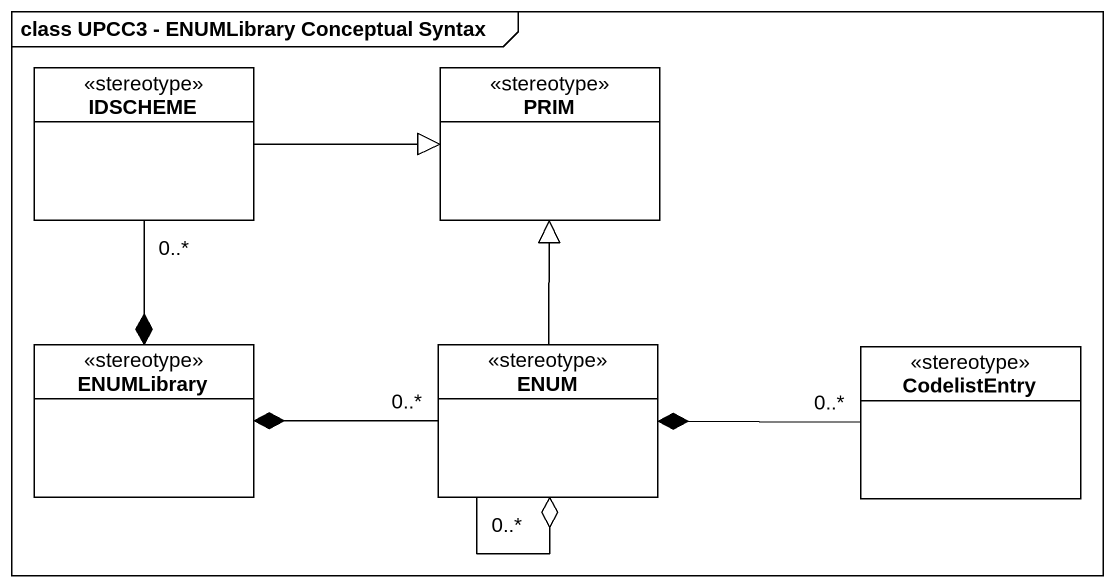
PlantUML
@startuml
mainframe class UPCC3 - ENUMLibrary Conceptual Syntax
hide circle
hide empty members
class IDSCHEME <<stereotype>>
class PRIM <<stereotype>>
class ENUMLibrary <<stereotype>>
class "ENUM" as ENUM_ <<stereotype>>
class CodelistEntry <<stereotype>>
IDSCHEME -right-|> PRIM
IDSCHEME "0..*" --* ENUMLibrary
ENUM_ -up-|> PRIM
ENUM_ "0..*" -left-* ENUMLibrary
ENUM_ "0..*" --o ENUM_
CodelistEntry "0..*" -left-* ENUM_
@enduml
